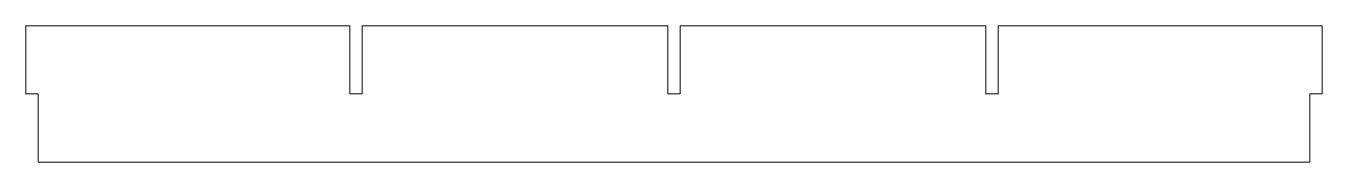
# Model space of a CAD drawing. Header units: millimetres. Extents: x 455 to 883, y 279 to 324.
import ezdxf

# ---------------------------------------------------------------- set-up
doc = ezdxf.new("R2010")
doc.units = ezdxf.units.MM

# ---------------------------------------------------------------- blocks, each defined once
blk = doc.blocks.new('A$Ce0806e1f')
at = {"color": 0, "linetype": 'Continuous', "lineweight": 0}
for p, q in [((-139.78, 42.46), (-246.78, 42.46)), ((-246.78, 42.46), (-246.78, 19.96)), ((-139.78, 19.96), (-139.78, 42.46)), ((-135.78, 42.46), (-135.78, 19.96)), ((-34.78, 42.46), (-135.78, 42.46)), ((-34.78, 19.96), (-34.78, 42.46)), ((-30.78, 42.46), (-30.78, 19.96)), ((70.22, 42.46), (-30.78, 42.46)), ((70.22, 19.96), (70.22, 42.46)), ((74.22, 42.46), (74.22, 19.96)), ((181.22, 42.46), (74.22, 42.46)), ((181.22, 19.96), (181.22, 42.46)), ((-246.78, 19.96), (-242.78, 19.96)), ((-242.78, 19.96), (-242.78, -2.54)), ((-135.78, 19.96), (-139.78, 19.96)), ((-30.78, 19.96), (-34.78, 19.96)), ((74.22, 19.96), (70.22, 19.96)), ((177.22, -2.54), (177.22, 19.96)), ((177.22, 19.96), (181.22, 19.96)), ((-242.78, -2.54), (177.22, -2.54))]:
    blk.add_line(p, q, dxfattribs=at)

msp = doc.modelspace()

# ---------------------------------------------------------------- block references
msp.add_blockref('A$Ce0806e1f', (701.86, 281.25))

doc.saveas('drawing.dxf')
